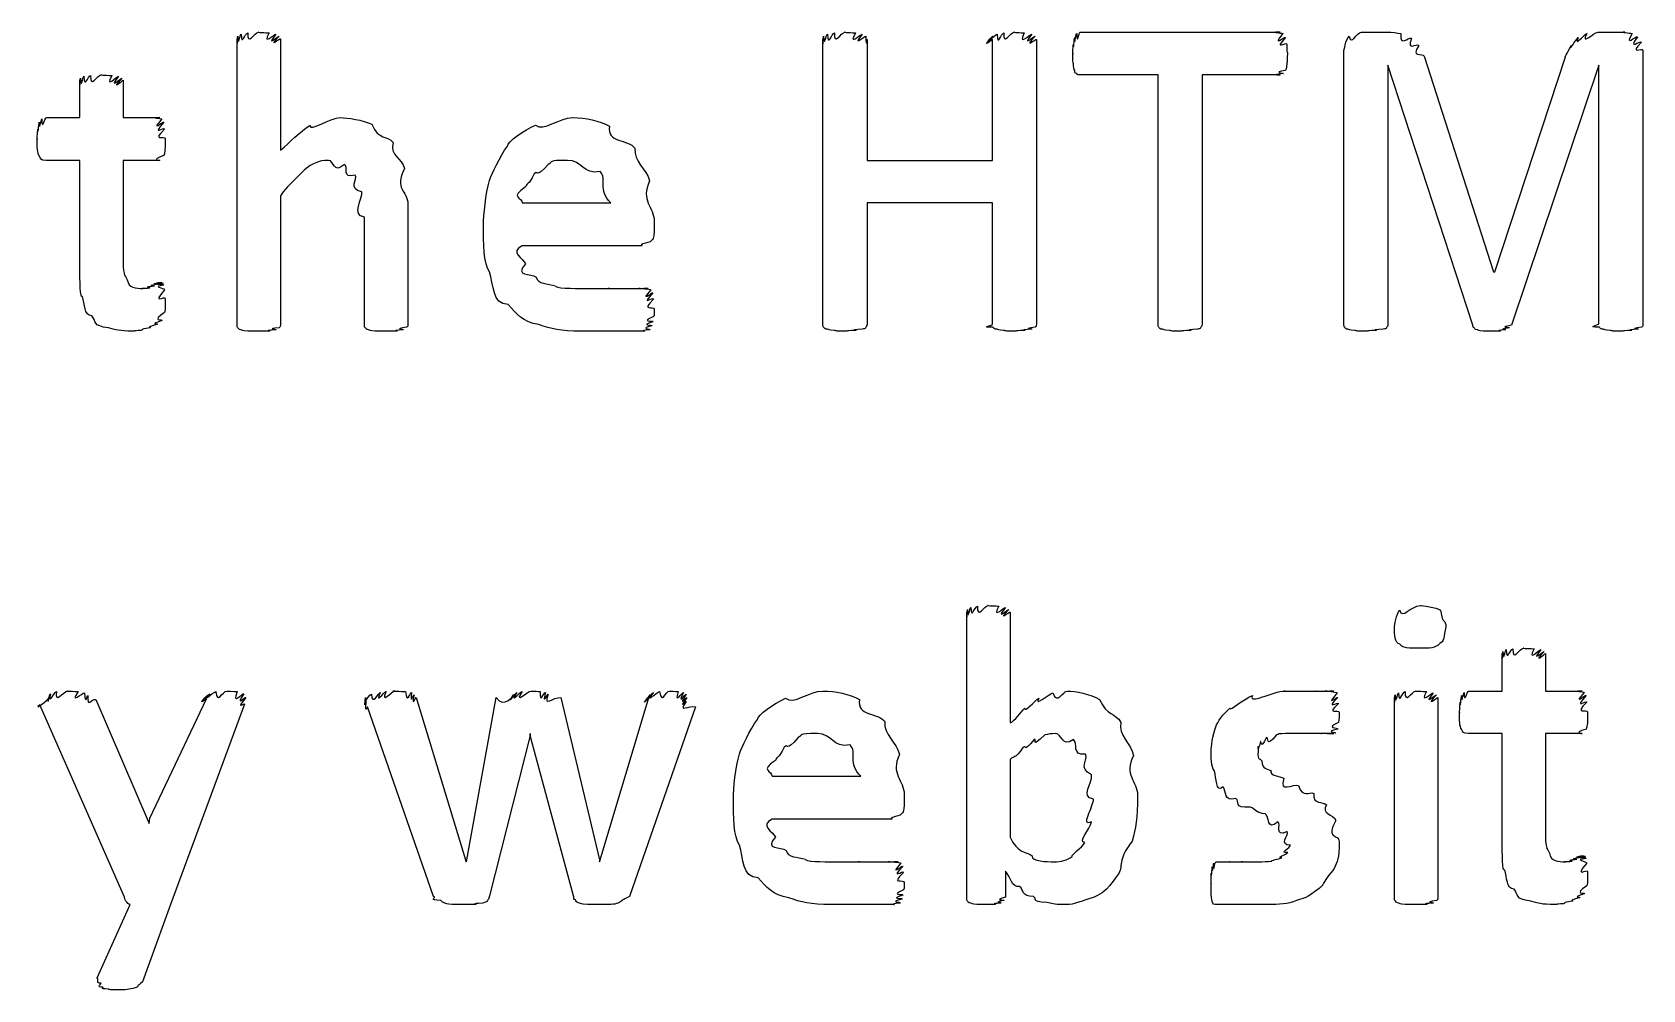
# Model space of a CAD drawing. Header units: millimetres. Extents: x 0 to 216, y 0 to 279.
# Drawn here: x 141.77 to 155.08, y 142.21 to 150.12 of the extents above; entities that cross this region are included whole.
import ezdxf

# ---------------------------------------------------------------- set-up
doc = ezdxf.new("R2010")
doc.units = ezdxf.units.MM
doc.layers.get('0').update_dxf_attribs({"linetype": 'CONTINUOUS'})

msp = doc.modelspace()

# ---------------------------------------------------------------- linework, layer by layer
at = {"color": 0}
for p, q in [((143.463, 147.706), (143.463, 150.066)), ((143.822, 150.066), (143.822, 149.145)), ((148.306, 147.712), (148.306, 150.06)), ((148.67, 150.06), (148.67, 149.062)), ((149.706, 149.062), (149.706, 150.06)), ((150.07, 150.06), (150.07, 147.712)), ((150.431, 150.121), (152.084, 150.121)), ((152.756, 150.121), (152.97, 150.121)), ((154.712, 150.121), (154.933, 150.121)), ((152.145, 149.944), (152.145, 149.944)), ((152.612, 147.712), (152.612, 149.972)), ((153.274, 149.922), (153.847, 148.142)), ((153.858, 148.142), (154.442, 149.917)), ((155.082, 149.972), (155.082, 147.712)), ((151.076, 149.768), (150.431, 149.768)), ((151.076, 147.712), (151.076, 149.768)), ((152.084, 149.768), (151.439, 149.768)), ((151.439, 149.768), (151.439, 147.712)), ((153.676, 147.701), (152.976, 149.85)), ((152.976, 149.85), (152.976, 147.712)), ((154.718, 149.85), (153.996, 147.701)), ((154.718, 147.712), (154.718, 149.85)), ((142.164, 149.415), (142.164, 149.724)), ((142.522, 149.724), (142.522, 149.415)), ((141.888, 149.415), (142.164, 149.415)), ((142.522, 149.415), (142.825, 149.415)), ((142.164, 149.062), (141.883, 149.062)), ((142.164, 148.169), (142.164, 149.062)), ((142.825, 149.062), (142.522, 149.062)), ((142.522, 149.062), (142.522, 148.291)), ((148.67, 149.062), (149.706, 149.062)), ((143.822, 148.77), (143.822, 147.706)), ((144.875, 148.699), (144.875, 147.706)), ((145.82, 148.71), (146.553, 148.71)), ((149.706, 148.71), (148.67, 148.71)), ((148.67, 148.71), (148.67, 147.706)), ((149.706, 147.706), (149.706, 148.71)), ((144.516, 147.706), (144.516, 148.594)), ((146.911, 148.561), (146.911, 148.5)), ((146.807, 148.357), (145.82, 148.357)), ((153.847, 148.142), (153.858, 148.142)), ((142.869, 147.921), (142.869, 147.921)), ((149.495, 142.969), (149.495, 145.328)), ((149.853, 145.328), (149.853, 144.413)), ((153.454, 145.207), (153.454, 145.207)), ((153.92, 144.677), (153.92, 144.986)), ((154.278, 144.986), (154.278, 144.677)), ((142.295, 144.606), (142.736, 143.581)), ((142.741, 143.625), (143.21, 144.611)), ((144.943, 144.622), (145.351, 143.283)), ((145.362, 143.283), (145.605, 144.622)), ((146.14, 144.622), (146.459, 143.283)), ((146.465, 143.283), (146.867, 144.622)), ((147.181, 144.622), (147.181, 144.622)), ((153.03, 142.969), (153.03, 144.622)), ((153.388, 144.622), (153.388, 142.969)), ((153.644, 144.677), (153.92, 144.677)), ((154.278, 144.677), (154.582, 144.677)), ((142.532, 142.974), (141.832, 144.562)), ((143.524, 144.567), (142.912, 142.913)), ((145.087, 142.98), (144.541, 144.545)), ((147.253, 144.545), (146.707, 142.98)), ((145.886, 144.308), (145.55, 142.985)), ((145.886, 144.308), (145.886, 144.325)), ((145.886, 144.325), (145.886, 144.308)), ((146.244, 142.985), (145.886, 144.308)), ((153.92, 144.325), (153.639, 144.325)), ((153.92, 143.432), (153.92, 144.325)), ((154.582, 144.325), (154.278, 144.325)), ((154.278, 144.325), (154.278, 143.553)), ((149.853, 144.11), (149.853, 143.47)), ((147.886, 143.972), (148.619, 143.972)), ((148.977, 143.823), (148.977, 143.763)), ((150.542, 143.784), (150.542, 143.784)), ((150.906, 143.818), (150.906, 143.818)), ((142.736, 143.581), (142.741, 143.625)), ((148.872, 143.619), (147.886, 143.619)), ((152.572, 143.432), (152.572, 143.432)), ((145.351, 143.283), (145.357, 143.266)), ((145.357, 143.266), (145.362, 143.283)), ((146.459, 143.283), (146.459, 143.266)), ((146.459, 143.266), (146.465, 143.283)), ((149.815, 143.189), (149.815, 142.974)), ((154.626, 143.184), (154.626, 143.184)), ((142.306, 142.307), (142.581, 142.913)), ((142.912, 142.913), (142.681, 142.274))]:
    msp.add_line(p, q, dxfattribs=at)
for points in [[(143.463, 150.066), (143.463, 149.973), (143.465, 150.079), (143.469, 150.088)], [(143.469, 150.088), (143.474, 149.988), (143.485, 150.1), (143.497, 150.104)], [(143.497, 150.104), (143.499, 149.999), (143.529, 150.115), (143.552, 150.115)], [(143.552, 150.115), (143.547, 150.002), (143.607, 150.121), (143.64, 150.121)], [(143.64, 150.121), (143.618, 150.121), (143.706, 150.118), (143.728, 150.115)], [(143.728, 150.115), (143.665, 149.999), (143.772, 150.111), (143.783, 150.104)], [(143.783, 150.104), (143.691, 149.988), (143.807, 150.095), (143.811, 150.088)], [(143.811, 150.088), (143.702, 149.977), (143.822, 150.077), (143.822, 150.066)], [(148.306, 150.06), (148.306, 149.973), (148.307, 150.079), (148.311, 150.088)], [(148.311, 150.088), (148.317, 149.988), (148.329, 150.1), (148.344, 150.104)], [(148.344, 150.104), (148.346, 149.995), (148.378, 150.111), (148.4, 150.115)], [(148.4, 150.115), (148.394, 150.002), (148.455, 150.121), (148.488, 150.121)], [(148.488, 150.121), (148.463, 150.121), (148.554, 150.118), (148.576, 150.115)], [(148.576, 150.115), (148.507, 149.995), (148.616, 150.107), (148.631, 150.104)], [(148.631, 150.104), (148.537, 149.988), (148.655, 150.095), (148.659, 150.088)], [(148.659, 150.088), (148.665, 149.973), (148.67, 150.071), (148.67, 150.06)], [(149.706, 150.06), (149.592, 149.973), (149.707, 150.079), (149.711, 150.088)], [(149.711, 150.088), (149.602, 149.988), (149.729, 150.1), (149.745, 150.104)], [(149.745, 150.104), (149.75, 149.995), (149.777, 150.111), (149.8, 150.115)], [(149.8, 150.115), (149.794, 150.002), (149.85, 150.121), (149.888, 150.121)], [(149.888, 150.121), (149.863, 150.121), (149.949, 150.118), (149.97, 150.115)], [(149.97, 150.115), (149.911, 149.995), (150.016, 150.107), (150.031, 150.104)], [(150.031, 150.104), (149.94, 149.988), (150.055, 150.095), (150.059, 150.088)], [(150.059, 150.088), (149.951, 149.973), (150.07, 150.071), (150.07, 150.06)], [(150.376, 150.022), (150.377, 149.962), (150.382, 150.066), (150.387, 150.077)], [(150.387, 150.077), (150.384, 149.988), (150.395, 150.101), (150.403, 150.11)], [(150.403, 150.11), (150.403, 150.002), (150.423, 150.121), (150.431, 150.121)], [(152.084, 150.121), (151.991, 150.121), (152.098, 150.116), (152.106, 150.11)], [(152.106, 150.11), (152.009, 149.988), (152.124, 150.09), (152.128, 150.077)], [(152.128, 150.077), (152.02, 149.962), (152.14, 150.046), (152.14, 150.022)], [(152.612, 149.972), (152.612, 149.958), (152.626, 150.066), (152.656, 150.088)], [(152.656, 150.088), (152.67, 150.002), (152.718, 150.121), (152.756, 150.121)], [(152.97, 150.121), (153.012, 150.121), (153.051, 150.116), (153.081, 150.11)], [(153.081, 150.11), (153.075, 149.988), (153.143, 150.089), (153.169, 150.071)], [(153.169, 150.071), (153.126, 149.955), (153.215, 150.035), (153.23, 150.011)], [(154.492, 150.011), (154.471, 149.958), (154.528, 150.061), (154.547, 150.077)], [(154.547, 150.077), (154.511, 149.988), (154.593, 150.101), (154.619, 150.11)], [(154.619, 150.11), (154.564, 150.002), (154.675, 150.121), (154.712, 150.121)], [(154.933, 150.121), (154.886, 150.121), (154.974, 150.116), (154.994, 150.11)], [(154.994, 150.11), (154.923, 149.991), (155.026, 150.096), (155.038, 150.082)], [(155.038, 150.082), (154.95, 149.967), (155.062, 150.056), (155.071, 150.038)], [(155.071, 150.038), (154.963, 149.929), (155.082, 149.997), (155.082, 149.972)], [(150.37, 149.944), (150.37, 149.914), (150.372, 149.999), (150.376, 150.022)], [(150.376, 149.862), (150.37, 149.852), (150.37, 149.911), (150.37, 149.944)], [(152.14, 150.022), (152.141, 149.914), (152.145, 149.973), (152.145, 149.944)], [(152.145, 149.944), (152.141, 149.852), (152.142, 149.884), (152.14, 149.862)], [(153.23, 150.011), (153.159, 149.903), (153.263, 149.955), (153.274, 149.922)], [(154.442, 149.917), (154.434, 149.903), (154.473, 149.984), (154.492, 150.011)], [(142.197, 149.757), (142.2, 149.647), (142.23, 149.762), (142.252, 149.762)], [(142.252, 149.762), (142.248, 149.649), (142.307, 149.768), (142.34, 149.768)], [(142.34, 149.768), (142.318, 149.768), (142.407, 149.765), (142.428, 149.762)], [(142.428, 149.762), (142.365, 149.647), (142.472, 149.76), (142.484, 149.757)], [(150.387, 149.806), (150.377, 149.808), (150.379, 149.84), (150.376, 149.862)], [(150.403, 149.779), (150.384, 149.782), (150.39, 149.795), (150.387, 149.806)], [(150.431, 149.768), (150.399, 149.768), (150.41, 149.771), (150.403, 149.779)], [(152.112, 149.779), (151.994, 149.768), (152.096, 149.768), (152.084, 149.768)], [(152.128, 149.806), (152.009, 149.782), (152.119, 149.786), (152.112, 149.779)], [(152.14, 149.862), (152.137, 149.808), (152.135, 149.82), (152.128, 149.806)], [(142.164, 149.724), (142.164, 149.625), (142.165, 149.732), (142.169, 149.74)], [(142.169, 149.74), (142.175, 149.638), (142.186, 149.753), (142.197, 149.757)], [(142.484, 149.757), (142.391, 149.638), (142.507, 149.747), (142.511, 149.74)], [(142.511, 149.74), (142.402, 149.625), (142.522, 149.727), (142.522, 149.724)], [(141.817, 149.321), (141.818, 149.257), (141.824, 149.362), (141.828, 149.377)], [(141.828, 149.377), (141.829, 149.286), (141.841, 149.4), (141.85, 149.404)], [(141.85, 149.404), (141.847, 149.297), (141.873, 149.415), (141.888, 149.415)], [(142.825, 149.415), (142.729, 149.415), (142.838, 149.411), (142.842, 149.404)], [(142.842, 149.404), (142.74, 149.286), (142.854, 149.39), (142.858, 149.377)], [(142.858, 149.377), (142.748, 149.257), (142.864, 149.344), (142.864, 149.321)], [(144.064, 149.349), (144.066, 149.297), (144.232, 149.415), (144.318, 149.415)], [(144.318, 149.415), (144.37, 149.415), (144.507, 149.396), (144.577, 149.36)], [(145.93, 149.354), (145.996, 149.297), (146.124, 149.415), (146.239, 149.415)], [(146.239, 149.415), (146.345, 149.415), (146.456, 149.39), (146.542, 149.344)], [(141.811, 149.239), (141.811, 149.213), (141.812, 149.299), (141.817, 149.321)], [(141.828, 149.101), (141.811, 149.117), (141.811, 149.175), (141.811, 149.239)], [(142.864, 149.321), (142.751, 149.213), (142.869, 149.272), (142.869, 149.239)], [(142.869, 149.239), (142.869, 149.117), (142.865, 149.13), (142.858, 149.101)], [(143.822, 149.145), (143.9, 149.208), (143.983, 149.305), (144.064, 149.349)], [(144.577, 149.36), (144.632, 149.224), (144.709, 149.273), (144.753, 149.211)], [(145.699, 149.178), (145.694, 149.217), (145.838, 149.313), (145.93, 149.354)], [(146.542, 149.344), (146.514, 149.206), (146.696, 149.239), (146.751, 149.162)], [(141.883, 149.062), (141.836, 149.062), (141.841, 149.075), (141.828, 149.101)], [(142.858, 149.101), (142.737, 149.062), (142.839, 149.062), (142.825, 149.062)], [(144.753, 149.211), (144.72, 149.102), (144.828, 149.08), (144.847, 148.996)], [(145.55, 148.897), (145.569, 148.944), (145.635, 149.101), (145.699, 149.178)], [(146.751, 149.162), (146.742, 149.051), (146.847, 148.994), (146.873, 148.892)], [(144.02, 148.985), (143.889, 148.845), (143.891, 148.865), (143.822, 148.77)], [(144.219, 149.062), (144.136, 149.062), (144.086, 149.036), (144.02, 148.985)], [(144.351, 149.029), (144.253, 148.944), (144.27, 149.062), (144.219, 149.062)], [(144.439, 148.941), (144.326, 148.904), (144.387, 149.01), (144.351, 149.029)], [(144.847, 148.996), (144.756, 148.82), (144.875, 148.816), (144.875, 148.699)], [(146.035, 149.029), (145.93, 148.904), (145.952, 148.985), (145.919, 148.952)], [(146.195, 149.062), (146.021, 149.062), (146.082, 149.051), (146.035, 149.029)], [(146.465, 148.969), (146.319, 148.944), (146.316, 149.062), (146.195, 149.062)], [(146.553, 148.71), (146.44, 148.82), (146.527, 148.905), (146.465, 148.969)], [(144.494, 148.803), (144.374, 148.827), (144.464, 148.904), (144.439, 148.941)], [(145.5, 148.528), (145.5, 148.606), (145.517, 148.787), (145.55, 148.897)], [(145.848, 148.842), (145.712, 148.757), (145.82, 148.757), (145.82, 148.71)], [(145.919, 148.952), (145.867, 148.842), (145.865, 148.886), (145.848, 148.842)], [(146.873, 148.892), (146.793, 148.728), (146.911, 148.678), (146.911, 148.561)], [(144.516, 148.594), (144.4, 148.602), (144.508, 148.751), (144.494, 148.803)], [(145.55, 148.142), (145.5, 148.205), (145.5, 148.38), (145.5, 148.528)], [(146.911, 148.5), (146.911, 148.401), (146.9, 148.412), (146.878, 148.39)], [(145.82, 148.357), (145.712, 148.302), (145.828, 148.252), (145.848, 148.208)], [(146.878, 148.39), (146.749, 148.357), (146.831, 148.357), (146.807, 148.357)], [(142.186, 147.938), (142.164, 147.908), (142.164, 148.081), (142.164, 148.169)], [(142.522, 148.291), (142.519, 148.099), (142.533, 148.123), (142.555, 148.076)], [(145.848, 148.208), (145.749, 148.099), (145.894, 148.131), (145.936, 148.098)], [(142.555, 148.076), (142.568, 148.004), (142.624, 148.004), (142.688, 148.004)], [(142.781, 148.026), (142.707, 148.026), (142.806, 148.039), (142.814, 148.042)], [(142.814, 148.042), (142.726, 148.037), (142.834, 148.054), (142.842, 148.054)], [(142.842, 148.054), (142.737, 148.037), (142.849, 148.051), (142.853, 148.048)], [(142.853, 148.048), (142.744, 148.033), (142.858, 148.042), (142.858, 148.032)], [(142.858, 148.032), (142.748, 148.015), (142.864, 148.011), (142.864, 147.993)], [(145.704, 147.872), (145.569, 147.872), (145.586, 148.034), (145.55, 148.142)], [(145.936, 148.098), (145.948, 148.037), (146.029, 148.044), (146.096, 148.026)], [(142.263, 147.778), (142.197, 147.779), (142.204, 147.875), (142.186, 147.938)], [(142.688, 148.004), (142.652, 148.004), (142.728, 148.005), (142.743, 148.01)], [(142.743, 148.01), (142.682, 148.015), (142.77, 148.022), (142.781, 148.026)], [(142.864, 147.993), (142.751, 147.861), (142.869, 147.95), (142.869, 147.921)], [(142.869, 147.921), (142.869, 147.784), (142.867, 147.835), (142.864, 147.806)], [(146.096, 148.026), (146.08, 148.004), (146.242, 148.004), (146.338, 148.004)], [(146.338, 148.004), (146.371, 148.004), (146.483, 148.004), (146.542, 148.004)], [(146.542, 148.004), (146.488, 148.004), (146.649, 148.004), (146.691, 148.004)], [(146.691, 148.004), (146.691, 148.004), (146.769, 148.004), (146.795, 148.004)], [(146.795, 148.004), (146.746, 148.004), (146.847, 148.004), (146.862, 148.004)], [(146.862, 148.004), (146.771, 148.004), (146.88, 148), (146.884, 147.993)], [(146.884, 147.993), (146.782, 147.875), (146.896, 147.979), (146.9, 147.966)], [(146.9, 147.966), (146.79, 147.85), (146.906, 147.938), (146.906, 147.916)], [(146.906, 147.916), (146.793, 147.806), (146.911, 147.866), (146.911, 147.833)], [(142.401, 147.679), (142.266, 147.691), (142.299, 147.734), (142.263, 147.778)], [(142.864, 147.806), (142.744, 147.724), (142.853, 147.753), (142.842, 147.739)], [(145.958, 147.706), (145.822, 147.724), (145.773, 147.797), (145.704, 147.872)], [(146.906, 147.773), (146.79, 147.718), (146.903, 147.742), (146.9, 147.729)], [(146.911, 147.833), (146.911, 147.75), (146.909, 147.791), (146.906, 147.773)], [(142.594, 147.651), (142.495, 147.651), (142.456, 147.66), (142.401, 147.679)], [(142.671, 147.657), (142.594, 147.651), (142.619, 147.651), (142.594, 147.651)], [(142.743, 147.679), (142.645, 147.662), (142.696, 147.664), (142.671, 147.657)], [(142.803, 147.706), (142.689, 147.676), (142.765, 147.686), (142.743, 147.679)], [(142.842, 147.739), (142.726, 147.698), (142.821, 147.718), (142.803, 147.706)], [(143.469, 147.679), (143.463, 147.676), (143.463, 147.695), (143.463, 147.706)], [(143.497, 147.662), (143.474, 147.665), (143.476, 147.675), (143.469, 147.679)], [(143.552, 147.651), (143.499, 147.654), (143.51, 147.658), (143.497, 147.662)], [(143.64, 147.651), (143.547, 147.651), (143.576, 147.651), (143.552, 147.651)], [(143.728, 147.651), (143.618, 147.651), (143.676, 147.651), (143.64, 147.651)], [(143.783, 147.662), (143.665, 147.654), (143.753, 147.654), (143.728, 147.651)], [(143.811, 147.679), (143.691, 147.665), (143.797, 147.669), (143.783, 147.662)], [(143.822, 147.706), (143.819, 147.676), (143.818, 147.686), (143.811, 147.679)], [(144.522, 147.679), (144.518, 147.676), (144.516, 147.695), (144.516, 147.706)], [(144.549, 147.662), (144.529, 147.665), (144.529, 147.675), (144.522, 147.679)], [(144.604, 147.651), (144.555, 147.654), (144.563, 147.658), (144.549, 147.662)], [(144.698, 147.651), (144.602, 147.651), (144.629, 147.651), (144.604, 147.651)], [(144.781, 147.651), (144.672, 147.651), (144.731, 147.651), (144.698, 147.651)], [(144.836, 147.662), (144.72, 147.654), (144.806, 147.654), (144.781, 147.651)], [(144.864, 147.684), (144.745, 147.665), (144.85, 147.669), (144.836, 147.662)], [(144.875, 147.706), (144.875, 147.68), (144.87, 147.691), (144.864, 147.684)], [(146.305, 147.651), (146.14, 147.651), (146.057, 147.669), (145.958, 147.706)], [(146.52, 147.651), (146.349, 147.651), (146.382, 147.651), (146.305, 147.651)], [(146.696, 147.651), (146.599, 147.651), (146.586, 147.651), (146.52, 147.651)], [(146.823, 147.651), (146.702, 147.651), (146.747, 147.651), (146.696, 147.651)], [(146.878, 147.662), (146.768, 147.651), (146.856, 147.651), (146.823, 147.651)], [(146.895, 147.695), (146.779, 147.669), (146.885, 147.673), (146.878, 147.662)], [(146.9, 147.729), (146.786, 147.691), (146.897, 147.706), (146.895, 147.695)], [(148.311, 147.684), (148.306, 147.68), (148.306, 147.701), (148.306, 147.712)], [(148.344, 147.668), (148.317, 147.665), (148.318, 147.676), (148.311, 147.684)], [(148.4, 147.657), (148.346, 147.658), (148.358, 147.664), (148.344, 147.668)], [(148.488, 147.651), (148.394, 147.651), (148.424, 147.653), (148.4, 147.657)], [(148.576, 147.657), (148.463, 147.651), (148.524, 147.651), (148.488, 147.651)], [(148.631, 147.668), (148.507, 147.658), (148.598, 147.66), (148.576, 147.657)], [(148.659, 147.684), (148.655, 147.665), (148.645, 147.671), (148.631, 147.668)], [(148.67, 147.706), (148.665, 147.68), (148.665, 147.691), (148.659, 147.684)], [(149.711, 147.684), (149.592, 147.68), (149.706, 147.698), (149.706, 147.706)], [(149.745, 147.668), (149.72, 147.665), (149.718, 147.676), (149.711, 147.684)], [(149.8, 147.657), (149.75, 147.658), (149.758, 147.664), (149.745, 147.668)], [(149.888, 147.651), (149.794, 147.651), (149.822, 147.653), (149.8, 147.657)], [(149.97, 147.657), (149.863, 147.651), (149.921, 147.651), (149.888, 147.651)], [(150.031, 147.668), (149.911, 147.658), (149.995, 147.66), (149.97, 147.657)], [(150.059, 147.684), (149.94, 147.665), (150.045, 147.671), (150.031, 147.668)], [(150.07, 147.712), (150.07, 147.68), (150.066, 147.691), (150.059, 147.684)], [(151.081, 147.684), (151.076, 147.68), (151.076, 147.701), (151.076, 147.712)], [(151.114, 147.668), (151.087, 147.665), (151.088, 147.676), (151.081, 147.684)], [(151.17, 147.657), (151.116, 147.658), (151.128, 147.664), (151.114, 147.668)], [(151.258, 147.651), (151.164, 147.651), (151.194, 147.653), (151.17, 147.657)], [(151.346, 147.657), (151.233, 147.651), (151.293, 147.651), (151.258, 147.651)], [(151.401, 147.668), (151.277, 147.658), (151.368, 147.66), (151.346, 147.657)], [(151.428, 147.684), (151.424, 147.665), (151.415, 147.671), (151.401, 147.668)], [(151.439, 147.712), (151.436, 147.68), (151.436, 147.691), (151.428, 147.684)], [(152.618, 147.684), (152.612, 147.68), (152.612, 147.701), (152.612, 147.712)], [(152.645, 147.668), (152.623, 147.665), (152.625, 147.676), (152.618, 147.684)], [(152.701, 147.657), (152.648, 147.658), (152.659, 147.664), (152.645, 147.668)], [(152.789, 147.651), (152.696, 147.651), (152.725, 147.653), (152.701, 147.657)], [(152.877, 147.657), (152.767, 147.651), (152.824, 147.651), (152.789, 147.651)], [(152.937, 147.668), (152.813, 147.658), (152.902, 147.66), (152.877, 147.657)], [(152.965, 147.684), (152.961, 147.665), (152.951, 147.671), (152.937, 147.668)], [(152.976, 147.712), (152.972, 147.68), (152.972, 147.691), (152.965, 147.684)], [(153.687, 147.679), (153.677, 147.676), (153.679, 147.693), (153.676, 147.701)], [(153.715, 147.662), (153.688, 147.665), (153.694, 147.675), (153.687, 147.679)], [(153.764, 147.651), (153.715, 147.654), (153.729, 147.658), (153.715, 147.662)], [(153.836, 147.651), (153.755, 147.651), (153.786, 147.651), (153.764, 147.651)], [(153.902, 147.651), (153.805, 147.651), (153.861, 147.651), (153.836, 147.651)], [(153.946, 147.662), (153.843, 147.654), (153.92, 147.654), (153.902, 147.651)], [(153.979, 147.679), (153.869, 147.662), (153.96, 147.665), (153.946, 147.662)], [(153.996, 147.701), (153.883, 147.676), (153.986, 147.686), (153.979, 147.679)], [(154.723, 147.684), (154.603, 147.68), (154.718, 147.701), (154.718, 147.712)], [(154.757, 147.668), (154.732, 147.665), (154.73, 147.676), (154.723, 147.684)], [(154.812, 147.657), (154.762, 147.658), (154.77, 147.664), (154.757, 147.668)], [(154.9, 147.651), (154.809, 147.651), (154.836, 147.653), (154.812, 147.657)], [(154.988, 147.657), (154.879, 147.651), (154.936, 147.651), (154.9, 147.651)], [(155.043, 147.668), (154.923, 147.658), (155.01, 147.66), (154.988, 147.657)], [(155.071, 147.684), (154.952, 147.665), (155.057, 147.671), (155.043, 147.668)], [(155.082, 147.712), (155.082, 147.68), (155.078, 147.691), (155.071, 147.684)], [(149.528, 145.367), (149.531, 145.262), (149.561, 145.378), (149.583, 145.378)], [(149.583, 145.378), (149.579, 145.264), (149.638, 145.383), (149.672, 145.383)], [(149.672, 145.383), (149.649, 145.383), (149.738, 145.38), (149.76, 145.378)], [(149.76, 145.378), (149.696, 145.262), (149.804, 145.373), (149.815, 145.367)], [(153.074, 145.344), (153.092, 145.264), (153.163, 145.383), (153.245, 145.383)], [(153.245, 145.383), (153.253, 145.383), (153.38, 145.369), (153.41, 145.344)], [(149.495, 145.328), (149.495, 145.235), (149.497, 145.342), (149.501, 145.35)], [(149.501, 145.35), (149.506, 145.251), (149.517, 145.362), (149.528, 145.367)], [(149.815, 145.367), (149.722, 145.251), (149.838, 145.357), (149.842, 145.35)], [(149.842, 145.35), (149.733, 145.24), (149.853, 145.339), (149.853, 145.328)], [(153.03, 145.207), (153.03, 145.214), (153.043, 145.318), (153.074, 145.344)], [(153.41, 145.344), (153.429, 145.218), (153.454, 145.276), (153.454, 145.207)], [(153.074, 145.063), (153.03, 145.077), (153.03, 145.136), (153.03, 145.207)], [(153.454, 145.207), (153.429, 145.081), (153.438, 145.094), (153.405, 145.069)], [(153.239, 145.03), (153.088, 145.03), (153.103, 145.041), (153.074, 145.063)], [(153.405, 145.069), (153.367, 145.03), (153.319, 145.03), (153.239, 145.03)], [(153.92, 144.986), (153.92, 144.887), (153.922, 144.994), (153.925, 145.003)], [(153.925, 145.003), (153.931, 144.901), (153.942, 145.015), (153.953, 145.019)], [(153.953, 145.019), (153.956, 144.909), (153.986, 145.025), (154.008, 145.025)], [(154.008, 145.025), (154.004, 144.912), (154.063, 145.03), (154.097, 145.03)], [(154.097, 145.03), (154.074, 145.03), (154.162, 145.028), (154.185, 145.025)], [(154.185, 145.025), (154.121, 144.909), (154.229, 145.022), (154.24, 145.019)], [(154.24, 145.019), (154.147, 144.901), (154.263, 145.01), (154.267, 145.003)], [(154.267, 145.003), (154.158, 144.887), (154.278, 144.989), (154.278, 144.986)], [(141.832, 144.562), (141.77, 144.508), (141.909, 144.607), (141.909, 144.622)], [(141.909, 144.622), (141.887, 144.537), (141.912, 144.647), (141.92, 144.655)], [(141.92, 144.655), (141.905, 144.552), (141.948, 144.668), (141.97, 144.672)], [(141.97, 144.672), (141.953, 144.559), (142.026, 144.677), (142.063, 144.677)], [(142.063, 144.677), (142.026, 144.677), (142.13, 144.675), (142.151, 144.672)], [(142.151, 144.672), (142.07, 144.556), (142.19, 144.668), (142.201, 144.661)], [(142.201, 144.661), (142.214, 144.545), (142.224, 144.65), (142.229, 144.639)], [(142.229, 144.639), (142.224, 144.526), (142.258, 144.619), (142.295, 144.606)], [(143.21, 144.611), (143.113, 144.541), (143.226, 144.651), (143.237, 144.655)], [(143.237, 144.655), (143.135, 144.552), (143.265, 144.668), (143.287, 144.672)], [(143.287, 144.672), (143.298, 144.559), (143.339, 144.677), (143.381, 144.677)], [(143.381, 144.677), (143.371, 144.677), (143.441, 144.675), (143.463, 144.672)], [(143.463, 144.672), (143.419, 144.552), (143.508, 144.662), (143.518, 144.655)], [(143.518, 144.655), (143.441, 144.537), (143.535, 144.636), (143.535, 144.622)], [(143.535, 144.622), (143.441, 144.508), (143.531, 144.589), (143.524, 144.567)], [(144.525, 144.622), (144.508, 144.534), (144.541, 144.642), (144.574, 144.65)], [(144.53, 144.589), (144.508, 144.515), (144.525, 144.614), (144.525, 144.622)], [(144.541, 144.545), (144.515, 144.49), (144.533, 144.578), (144.53, 144.589)], [(144.574, 144.65), (144.577, 144.548), (144.635, 144.662), (144.646, 144.666)], [(144.646, 144.666), (144.603, 144.556), (144.676, 144.672), (144.695, 144.672)], [(144.695, 144.672), (144.643, 144.559), (144.741, 144.677), (144.767, 144.677)], [(144.767, 144.677), (144.706, 144.677), (144.833, 144.675), (144.855, 144.672)], [(144.855, 144.672), (144.867, 144.556), (144.894, 144.669), (144.905, 144.666)], [(144.905, 144.666), (144.89, 144.548), (144.923, 144.655), (144.927, 144.645)], [(144.927, 144.645), (144.901, 144.53), (144.939, 144.629), (144.943, 144.622)], [(145.605, 144.622), (145.673, 144.53), (145.744, 144.636), (145.748, 144.645)], [(145.748, 144.645), (145.683, 144.548), (145.765, 144.662), (145.776, 144.666)], [(145.776, 144.666), (145.705, 144.556), (145.801, 144.672), (145.82, 144.672)], [(145.82, 144.672), (145.746, 144.559), (145.865, 144.677), (145.892, 144.677)], [(145.892, 144.677), (145.922, 144.677), (145.949, 144.675), (145.969, 144.672)], [(145.969, 144.672), (145.959, 144.556), (146.002, 144.669), (146.013, 144.666)], [(146.013, 144.666), (145.981, 144.548), (146.031, 144.657), (146.035, 144.65)], [(146.035, 144.65), (145.992, 144.534), (146.076, 144.633), (146.14, 144.622)], [(146.867, 144.622), (146.779, 144.53), (146.874, 144.636), (146.878, 144.645)], [(146.878, 144.645), (146.79, 144.548), (146.895, 144.662), (146.906, 144.666)], [(146.906, 144.666), (146.815, 144.556), (146.936, 144.672), (146.955, 144.672)], [(146.955, 144.672), (146.973, 144.559), (147.005, 144.677), (147.038, 144.677)], [(147.038, 144.677), (147.035, 144.677), (147.09, 144.675), (147.11, 144.672)], [(147.11, 144.672), (147.072, 144.556), (147.143, 144.669), (147.154, 144.666)], [(147.154, 144.666), (147.095, 144.548), (147.172, 144.657), (147.176, 144.65)], [(147.176, 144.589), (147.099, 144.49), (147.201, 144.563), (147.253, 144.545)], [(147.176, 144.65), (147.101, 144.534), (147.181, 144.633), (147.181, 144.622)], [(147.181, 144.622), (147.101, 144.515), (147.179, 144.603), (147.176, 144.589)], [(147.764, 144.441), (147.76, 144.479), (147.903, 144.575), (147.996, 144.617)], [(147.996, 144.617), (148.062, 144.559), (148.19, 144.677), (148.305, 144.677)], [(148.305, 144.677), (148.41, 144.677), (148.522, 144.653), (148.608, 144.606)], [(148.608, 144.606), (148.58, 144.468), (148.762, 144.501), (148.817, 144.424)], [(149.975, 144.534), (149.972, 144.497), (150.053, 144.595), (150.09, 144.617)], [(150.09, 144.617), (150.049, 144.541), (150.169, 144.653), (150.206, 144.661)], [(150.206, 144.661), (150.245, 144.559), (150.286, 144.677), (150.327, 144.677)], [(150.327, 144.677), (150.388, 144.677), (150.518, 144.653), (150.592, 144.606)], [(150.592, 144.606), (150.653, 144.468), (150.724, 144.498), (150.768, 144.418)], [(151.668, 144.534), (151.668, 144.508), (151.781, 144.613), (151.856, 144.639)], [(151.856, 144.639), (151.819, 144.559), (152.023, 144.677), (152.126, 144.677)], [(152.126, 144.677), (152.083, 144.677), (152.214, 144.677), (152.258, 144.677)], [(152.258, 144.677), (152.289, 144.677), (152.342, 144.677), (152.379, 144.677)], [(152.379, 144.677), (152.363, 144.677), (152.447, 144.677), (152.473, 144.677)], [(152.473, 144.677), (152.414, 144.677), (152.517, 144.677), (152.528, 144.677)], [(152.528, 144.677), (152.44, 144.677), (152.552, 144.672), (152.556, 144.661)], [(152.556, 144.661), (152.447, 144.537), (152.561, 144.636), (152.561, 144.622)], [(152.561, 144.622), (152.451, 144.512), (152.567, 144.595), (152.567, 144.573)], [(152.567, 144.573), (152.454, 144.471), (152.572, 144.53), (152.572, 144.501)], [(153.03, 144.622), (153.03, 144.53), (153.031, 144.636), (153.035, 144.645)], [(153.035, 144.645), (153.041, 144.545), (153.052, 144.657), (153.063, 144.661)], [(153.063, 144.661), (153.066, 144.556), (153.096, 144.672), (153.118, 144.672)], [(153.118, 144.672), (153.114, 144.559), (153.173, 144.677), (153.206, 144.677)], [(153.206, 144.677), (153.184, 144.677), (153.272, 144.675), (153.294, 144.672)], [(153.294, 144.672), (153.231, 144.556), (153.338, 144.668), (153.349, 144.661)], [(153.349, 144.661), (153.257, 144.545), (153.373, 144.651), (153.377, 144.645)], [(153.377, 144.645), (153.268, 144.53), (153.388, 144.629), (153.388, 144.622)], [(153.567, 144.501), (153.567, 144.475), (153.569, 144.562), (153.573, 144.584)], [(153.573, 144.584), (153.574, 144.519), (153.58, 144.624), (153.584, 144.639)], [(153.584, 144.639), (153.585, 144.548), (153.598, 144.662), (153.606, 144.666)], [(153.606, 144.666), (153.603, 144.559), (153.629, 144.677), (153.644, 144.677)], [(154.582, 144.677), (154.485, 144.677), (154.594, 144.673), (154.598, 144.666)], [(154.598, 144.666), (154.496, 144.548), (154.611, 144.653), (154.614, 144.639)], [(154.614, 144.639), (154.504, 144.519), (154.62, 144.606), (154.62, 144.584)], [(154.62, 144.584), (154.507, 144.475), (154.626, 144.534), (154.626, 144.501)], [(147.616, 144.159), (147.635, 144.206), (147.701, 144.363), (147.764, 144.441)], [(149.853, 144.413), (149.895, 144.431), (149.938, 144.501), (149.975, 144.534)], [(151.553, 144.38), (151.565, 144.42), (151.616, 144.49), (151.668, 144.534)], [(152.572, 144.501), (152.572, 144.413), (152.569, 144.443), (152.567, 144.418)], [(153.584, 144.363), (153.567, 144.38), (153.567, 144.438), (153.567, 144.501)], [(154.626, 144.501), (154.626, 144.38), (154.621, 144.392), (154.614, 144.363)], [(148.261, 144.325), (148.087, 144.325), (148.147, 144.314), (148.101, 144.292)], [(148.53, 144.231), (148.384, 144.206), (148.382, 144.325), (148.261, 144.325)], [(148.817, 144.424), (148.807, 144.314), (148.912, 144.256), (148.939, 144.154)], [(150.14, 144.314), (150.013, 144.192), (150.081, 144.293), (150.052, 144.275)], [(150.228, 144.325), (150.189, 144.325), (150.169, 144.321), (150.14, 144.314)], [(150.377, 144.275), (150.278, 144.206), (150.286, 144.325), (150.228, 144.325)], [(150.768, 144.418), (150.744, 144.309), (150.851, 144.249), (150.873, 144.143)], [(151.514, 144.198), (151.514, 144.188), (151.526, 144.325), (151.553, 144.38)], [(152.054, 144.314), (151.958, 144.195), (151.994, 144.303), (151.971, 144.292)], [(152.175, 144.325), (152.028, 144.325), (152.09, 144.321), (152.054, 144.314)], [(152.313, 144.325), (152.242, 144.325), (152.226, 144.325), (152.175, 144.325)], [(152.418, 144.325), (152.321, 144.325), (152.353, 144.325), (152.313, 144.325)], [(152.49, 144.325), (152.381, 144.325), (152.447, 144.325), (152.418, 144.325)], [(152.528, 144.325), (152.418, 144.325), (152.508, 144.325), (152.49, 144.325)], [(152.545, 144.33), (152.432, 144.325), (152.535, 144.325), (152.528, 144.325)], [(152.561, 144.363), (152.443, 144.336), (152.552, 144.337), (152.545, 144.33)], [(152.567, 144.418), (152.451, 144.365), (152.564, 144.377), (152.561, 144.363)], [(153.639, 144.325), (153.592, 144.325), (153.598, 144.337), (153.584, 144.363)], [(154.614, 144.363), (154.493, 144.325), (154.595, 144.325), (154.582, 144.325)], [(147.985, 144.214), (147.932, 144.104), (147.931, 144.148), (147.913, 144.104)], [(148.101, 144.292), (147.996, 144.166), (148.018, 144.248), (147.985, 144.214)], [(148.619, 143.972), (148.506, 144.082), (148.592, 144.168), (148.53, 144.231)], [(149.958, 144.209), (149.888, 144.104), (149.889, 144.15), (149.853, 144.11)], [(150.052, 144.275), (149.954, 144.159), (149.991, 144.238), (149.958, 144.209)], [(150.476, 144.154), (150.358, 144.144), (150.417, 144.245), (150.377, 144.275)], [(151.541, 144.016), (151.514, 144.052), (151.514, 144.128), (151.514, 144.198)], [(151.922, 144.259), (151.892, 144.151), (151.905, 144.234), (151.905, 144.22)], [(151.905, 144.22), (151.892, 144.089), (151.914, 144.132), (151.933, 144.099)], [(151.971, 144.292), (151.914, 144.177), (151.933, 144.272), (151.922, 144.259)], [(147.566, 143.79), (147.566, 143.868), (147.582, 144.049), (147.616, 144.159)], [(147.913, 144.104), (147.778, 144.019), (147.886, 144.019), (147.886, 143.972)], [(148.939, 144.154), (148.858, 143.99), (148.977, 143.94), (148.977, 143.823)], [(150.526, 143.983), (150.41, 144.045), (150.501, 144.105), (150.476, 144.154)], [(150.873, 144.143), (150.788, 143.983), (150.906, 143.931), (150.906, 143.818)], [(151.933, 144.099), (151.933, 144.027), (151.98, 144.041), (152.01, 144.016)], [(150.542, 143.784), (150.428, 143.798), (150.537, 143.92), (150.526, 143.983)], [(151.613, 143.884), (151.55, 143.831), (151.559, 143.964), (151.541, 144.016)], [(152.01, 144.016), (151.995, 143.979), (152.078, 143.973), (152.115, 143.956)], [(152.115, 143.956), (152.072, 143.824), (152.195, 143.917), (152.236, 143.895)], [(147.616, 143.404), (147.566, 143.468), (147.566, 143.643), (147.566, 143.79)], [(150.526, 143.597), (150.428, 143.549), (150.542, 143.721), (150.542, 143.784)], [(150.906, 143.818), (150.906, 143.611), (150.891, 143.55), (150.862, 143.437)], [(151.718, 143.79), (151.613, 143.758), (151.646, 143.847), (151.613, 143.884)], [(151.839, 143.718), (151.69, 143.707), (151.758, 143.764), (151.718, 143.79)], [(152.236, 143.895), (152.275, 143.784), (152.321, 143.853), (152.363, 143.829)], [(152.363, 143.829), (152.354, 143.732), (152.437, 143.771), (152.467, 143.735)], [(148.944, 143.652), (148.814, 143.619), (148.897, 143.619), (148.872, 143.619)], [(148.977, 143.763), (148.977, 143.663), (148.966, 143.674), (148.944, 143.652)], [(151.96, 143.663), (151.892, 143.666), (151.883, 143.699), (151.839, 143.718)], [(152.065, 143.597), (151.969, 143.512), (152, 143.644), (151.96, 143.663)], [(152.467, 143.735), (152.418, 143.663), (152.525, 143.659), (152.545, 143.608)], [(147.886, 143.619), (147.778, 143.564), (147.894, 143.515), (147.913, 143.47)], [(150.471, 143.426), (150.406, 143.424), (150.515, 143.534), (150.526, 143.597)], [(152.142, 143.515), (152.032, 143.465), (152.098, 143.575), (152.065, 143.597)], [(152.17, 143.404), (152.068, 143.401), (152.16, 143.484), (152.142, 143.515)], [(152.545, 143.608), (152.454, 143.445), (152.572, 143.5), (152.572, 143.432)], [(154.278, 143.553), (154.275, 143.361), (154.289, 143.385), (154.311, 143.338)], [(147.77, 143.134), (147.635, 143.134), (147.651, 143.297), (147.616, 143.404)], [(147.913, 143.47), (147.815, 143.361), (147.96, 143.393), (148.001, 143.36)], [(149.853, 143.47), (149.914, 143.335), (149.976, 143.352), (150.035, 143.316)], [(150.366, 143.31), (150.355, 143.324), (150.445, 143.378), (150.471, 143.426)], [(150.862, 143.437), (150.732, 143.269), (150.796, 143.233), (150.741, 143.156)], [(152.148, 143.343), (152.068, 143.335), (152.17, 143.382), (152.17, 143.404)], [(152.572, 143.432), (152.572, 143.291), (152.557, 143.272), (152.528, 143.206)], [(153.942, 143.2), (153.92, 143.17), (153.92, 143.343), (153.92, 143.432)], [(148.001, 143.36), (148.014, 143.299), (148.095, 143.306), (148.161, 143.288)], [(148.161, 143.288), (148.146, 143.266), (148.307, 143.266), (148.404, 143.266)], [(148.404, 143.266), (148.437, 143.266), (148.548, 143.266), (148.608, 143.266)], [(148.608, 143.266), (148.554, 143.266), (148.715, 143.266), (148.757, 143.266)], [(148.757, 143.266), (148.757, 143.266), (148.835, 143.266), (148.861, 143.266)], [(148.861, 143.266), (148.812, 143.266), (148.912, 143.266), (148.927, 143.266)], [(148.927, 143.266), (148.836, 143.266), (148.945, 143.262), (148.949, 143.255)], [(148.949, 143.255), (148.848, 143.137), (148.962, 143.242), (148.966, 143.228)], [(150.035, 143.316), (150.031, 143.266), (150.154, 143.266), (150.217, 143.266)], [(150.217, 143.266), (150.27, 143.266), (150.325, 143.28), (150.366, 143.31)], [(151.525, 143.228), (151.525, 143.137), (151.532, 143.251), (151.536, 143.255)], [(151.536, 143.255), (151.532, 143.148), (151.544, 143.266), (151.553, 143.266)], [(151.553, 143.266), (151.55, 143.266), (151.577, 143.266), (151.597, 143.266)], [(151.597, 143.266), (151.591, 143.266), (151.642, 143.266), (151.668, 143.266)], [(151.668, 143.266), (151.646, 143.266), (151.731, 143.266), (151.773, 143.266)], [(151.773, 143.266), (151.726, 143.266), (151.858, 143.266), (151.911, 143.266)], [(151.911, 143.266), (151.936, 143.266), (151.985, 143.268), (152.015, 143.272)], [(152.015, 143.272), (151.999, 143.278), (152.076, 143.288), (152.098, 143.299)], [(152.098, 143.299), (152.043, 143.299), (152.137, 143.324), (152.148, 143.343)], [(154.311, 143.338), (154.324, 143.266), (154.38, 143.266), (154.444, 143.266)], [(154.444, 143.266), (154.408, 143.266), (154.484, 143.268), (154.499, 143.272)], [(154.499, 143.272), (154.438, 143.278), (154.526, 143.284), (154.537, 143.288)], [(154.537, 143.288), (154.463, 143.288), (154.562, 143.301), (154.57, 143.305)], [(154.57, 143.305), (154.482, 143.299), (154.59, 143.316), (154.598, 143.316)], [(154.598, 143.316), (154.493, 143.299), (154.605, 143.313), (154.609, 143.31)], [(154.609, 143.31), (154.5, 143.295), (154.614, 143.305), (154.614, 143.294)], [(154.614, 143.294), (154.504, 143.278), (154.62, 143.273), (154.62, 143.255)], [(154.62, 143.255), (154.507, 143.123), (154.626, 143.213), (154.626, 143.184)], [(148.023, 142.969), (147.888, 142.986), (147.839, 143.06), (147.77, 143.134)], [(148.966, 143.228), (148.856, 143.112), (148.971, 143.2), (148.971, 143.178)], [(148.971, 143.178), (148.858, 143.068), (148.977, 143.129), (148.977, 143.095)], [(149.931, 143.062), (149.866, 143.049), (149.855, 143.141), (149.815, 143.189)], [(150.741, 143.156), (150.627, 142.998), (150.625, 143.018), (150.548, 142.974)], [(151.514, 143.173), (151.517, 143.108), (151.521, 143.213), (151.525, 143.228)], [(151.514, 143.09), (151.514, 143.064), (151.514, 143.151), (151.514, 143.173)], [(152.528, 143.206), (152.399, 143.046), (152.462, 143.09), (152.407, 143.046)], [(154.019, 143.04), (153.953, 143.042), (153.96, 143.137), (153.942, 143.2)], [(154.626, 143.184), (154.626, 143.046), (154.623, 143.097), (154.62, 143.068)], [(142.548, 142.936), (142.54, 142.938), (142.535, 142.959), (142.532, 142.974)], [(145.147, 142.947), (145.033, 142.947), (145.12, 142.969), (145.087, 142.98)], [(145.55, 142.985), (145.54, 142.947), (145.54, 142.958), (145.533, 142.947)], [(146.261, 142.952), (146.246, 142.949), (146.247, 142.974), (146.244, 142.985)], [(146.707, 142.98), (146.636, 142.942), (146.654, 142.954), (146.647, 142.947)], [(148.966, 142.991), (148.851, 142.954), (148.963, 142.969), (148.96, 142.958)], [(148.971, 143.035), (148.856, 142.98), (148.969, 143.004), (148.966, 142.991)], [(148.977, 143.095), (148.977, 143.013), (148.974, 143.053), (148.971, 143.035)], [(149.815, 142.974), (149.707, 142.942), (149.811, 142.954), (149.804, 142.947)], [(150.046, 142.98), (149.943, 142.98), (149.97, 143.03), (149.931, 143.062)], [(150.157, 142.93), (150.016, 142.936), (150.082, 142.958), (150.046, 142.98)], [(150.548, 142.974), (150.358, 142.913), (150.388, 142.913), (150.289, 142.913)], [(151.519, 142.958), (151.514, 142.976), (151.514, 143.035), (151.514, 143.09)], [(152.407, 143.046), (152.292, 142.958), (152.292, 142.969), (152.219, 142.947)], [(154.157, 142.941), (154.022, 142.954), (154.055, 142.996), (154.019, 143.04)], [(154.598, 143.002), (154.482, 142.96), (154.577, 142.98), (154.559, 142.969)], [(154.62, 143.068), (154.5, 142.986), (154.609, 143.015), (154.598, 143.002)], [(142.581, 142.913), (142.559, 142.916), (142.559, 142.925), (142.548, 142.936)], [(145.18, 142.925), (145.165, 142.927), (145.154, 142.938), (145.147, 142.947)], [(145.241, 142.913), (145.194, 142.916), (145.194, 142.921), (145.18, 142.925)], [(145.34, 142.913), (145.247, 142.913), (145.266, 142.913), (145.241, 142.913)], [(145.434, 142.913), (145.324, 142.913), (145.376, 142.913), (145.34, 142.913)], [(145.495, 142.925), (145.375, 142.916), (145.459, 142.916), (145.434, 142.913)], [(145.533, 142.947), (145.525, 142.927), (145.513, 142.931), (145.495, 142.925)], [(146.294, 142.925), (146.261, 142.927), (146.268, 142.941), (146.261, 142.952)], [(146.36, 142.913), (146.294, 142.916), (146.312, 142.921), (146.294, 142.925)], [(146.459, 142.913), (146.345, 142.913), (146.385, 142.913), (146.36, 142.913)], [(146.553, 142.913), (146.422, 142.913), (146.495, 142.913), (146.459, 142.913)], [(146.614, 142.925), (146.592, 142.916), (146.578, 142.916), (146.553, 142.913)], [(146.647, 142.947), (146.62, 142.927), (146.627, 142.931), (146.614, 142.925)], [(148.371, 142.913), (148.205, 142.913), (148.123, 142.931), (148.023, 142.969)], [(148.586, 142.913), (148.415, 142.913), (148.448, 142.913), (148.371, 142.913)], [(148.762, 142.913), (148.664, 142.913), (148.652, 142.913), (148.586, 142.913)], [(148.889, 142.913), (148.767, 142.913), (148.813, 142.913), (148.762, 142.913)], [(148.944, 142.925), (148.834, 142.913), (148.922, 142.913), (148.889, 142.913)], [(148.96, 142.958), (148.845, 142.931), (148.951, 142.936), (148.944, 142.925)], [(149.501, 142.941), (149.495, 142.938), (149.495, 142.958), (149.495, 142.969)], [(149.528, 142.925), (149.502, 142.927), (149.503, 142.937), (149.501, 142.941)], [(149.578, 142.913), (149.531, 142.916), (149.542, 142.921), (149.528, 142.925)], [(149.655, 142.913), (149.572, 142.913), (149.6, 142.913), (149.578, 142.913)], [(149.727, 142.913), (149.63, 142.913), (149.684, 142.913), (149.655, 142.913)], [(149.776, 142.925), (149.672, 142.916), (149.749, 142.916), (149.727, 142.913)], [(149.804, 142.947), (149.696, 142.927), (149.79, 142.931), (149.776, 142.925)], [(150.289, 142.913), (150.212, 142.913), (150.197, 142.919), (150.157, 142.93)], [(151.547, 142.913), (151.525, 142.913), (151.526, 142.927), (151.519, 142.958)], [(151.608, 142.913), (151.55, 142.913), (151.561, 142.913), (151.547, 142.913)], [(151.701, 142.913), (151.602, 142.913), (151.632, 142.913), (151.608, 142.913)], [(151.834, 142.913), (151.679, 142.913), (151.741, 142.913), (151.701, 142.913)], [(151.988, 142.913), (151.892, 142.913), (151.88, 142.913), (151.834, 142.913)], [(152.219, 142.947), (152.149, 142.913), (152.072, 142.913), (151.988, 142.913)], [(153.035, 142.947), (153.03, 142.942), (153.03, 142.96), (153.03, 142.969)], [(153.063, 142.925), (153.041, 142.927), (153.042, 142.938), (153.035, 142.947)], [(153.118, 142.913), (153.066, 142.916), (153.077, 142.921), (153.063, 142.925)], [(153.206, 142.913), (153.114, 142.913), (153.143, 142.913), (153.118, 142.913)], [(153.294, 142.913), (153.184, 142.913), (153.242, 142.913), (153.206, 142.913)], [(153.349, 142.925), (153.231, 142.916), (153.319, 142.916), (153.294, 142.913)], [(153.377, 142.947), (153.257, 142.927), (153.363, 142.931), (153.349, 142.925)], [(153.388, 142.969), (153.385, 142.942), (153.384, 142.954), (153.377, 142.947)], [(154.35, 142.913), (154.251, 142.913), (154.212, 142.922), (154.157, 142.941)], [(154.427, 142.919), (154.35, 142.913), (154.375, 142.913), (154.35, 142.913)], [(154.499, 142.941), (154.401, 142.925), (154.452, 142.926), (154.427, 142.919)], [(154.559, 142.969), (154.445, 142.938), (154.521, 142.948), (154.499, 142.941)], [(142.339, 142.263), (142.291, 142.256), (142.328, 142.289), (142.306, 142.307)], [(142.355, 142.23), (142.291, 142.23), (142.339, 142.25), (142.339, 142.263)], [(142.399, 142.214), (142.313, 142.216), (142.367, 142.223), (142.355, 142.23)], [(142.482, 142.208), (142.353, 142.208), (142.422, 142.211), (142.399, 142.214)], [(142.62, 142.224), (142.566, 142.208), (142.544, 142.208), (142.482, 142.208)], [(142.681, 142.274), (142.628, 142.23), (142.653, 142.236), (142.62, 142.224)]]:
    msp.add_open_spline(points, degree=3, dxfattribs=at)

doc.saveas('drawing.dxf')
